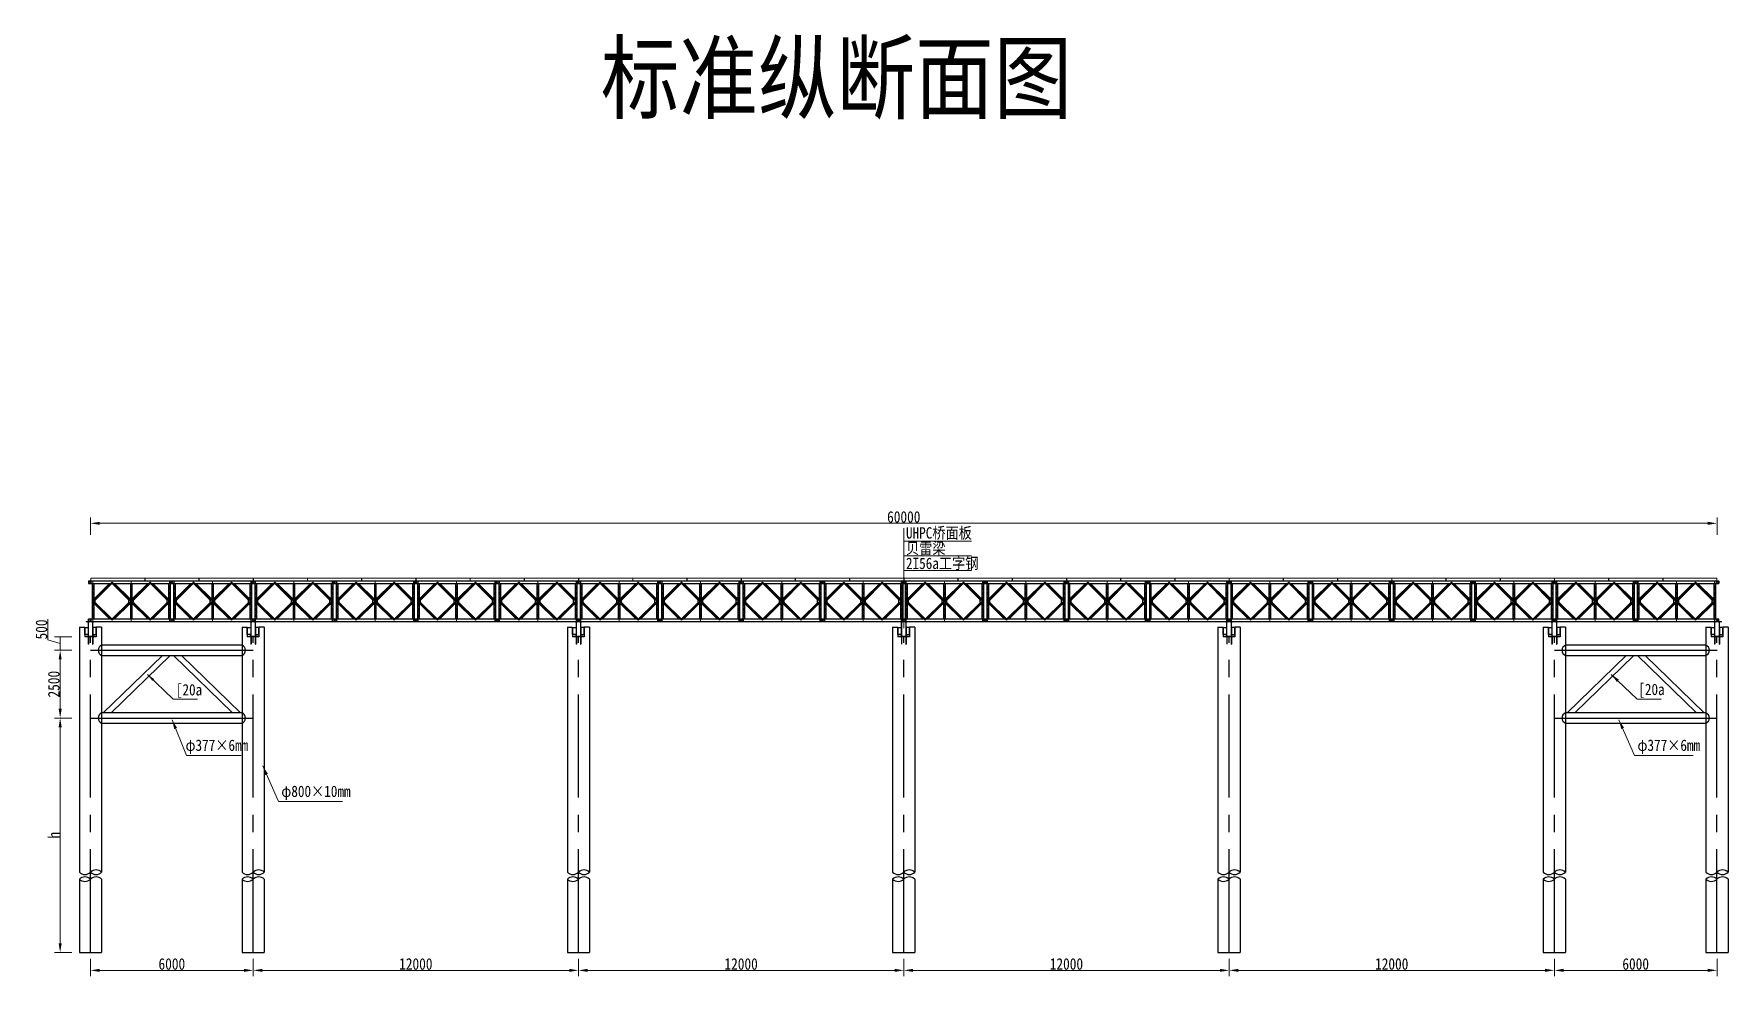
# Model space of a CAD drawing. Header units: millimetres. Extents: x -724662 to -98163, y -2532159 to 119496.
# Drawn here: x -104764 to -104139, y 114270 to 114618 of the extents above; entities that cross this region are included whole.
import ezdxf

# ---------------------------------------------------------------- set-up
doc = ezdxf.new("R2010")
doc.units = ezdxf.units.MM
doc.header["$LTSCALE"] = 20
doc.linetypes.add('CENTER', pattern=[2, 1.25, -0.25, 0.25, -0.25])
doc.linetypes.add('CENTER2', pattern=[28.575, 19.05, -3.175, 3.175, -3.175])
doc.layers.get('0').update_dxf_attribs({"lineweight": 25})
for name, color, linetype, lineweight in [('6标注线', 3, 'Continuous', 13), ('center', 3, 'CENTER', 13), ('文本', 7, 'Continuous', 13), ('标注', 1, 'Continuous', 13), ('细实线', 1, 'Continuous', 13)]:
    doc.layers.add(name, color=color, linetype=linetype, lineweight=lineweight)
doc.styles.get("Standard").update_dxf_attribs({"font": 'simsun.ttf', "width": 0.85})
doc.dimstyles.new('100-1.5', dxfattribs={"dimscale": 1.5, "dimtxt": 2.5, "dimasz": 2, "dimexe": 1.25, "dimexo": 1.25, "dimgap": 0.125, "dimtad": 1, "dimdec": 0, "dimlfac": 100, "dimdsep": 46, "dimtxsty": 'Standard', "dimcen": 0.001, "dimclrd": 256, "dimclre": 256, "dimclrt": 7, "dimadec": 4, "dimazin": 2, "dimtfac": 1, "dimtdec": 0, "dimtmove": 1, "dimatfit": 2, "dimfxlon": 1, "dimlwd": -1, "dimlwe": -1, "dimarcsym": 0})
doc.dimstyles.new('100-1.7', dxfattribs={"dimscale": 1.7, "dimtxt": 2.5, "dimasz": 2, "dimexe": 1.25, "dimexo": 1.25, "dimgap": 0.125, "dimtad": 1, "dimdec": 0, "dimlfac": 100, "dimdsep": 46, "dimtxsty": 'Standard', "dimcen": 0.001, "dimclrd": 256, "dimclre": 256, "dimclrt": 7, "dimadec": 4, "dimazin": 2, "dimtfac": 1, "dimtdec": 0, "dimtmove": 1, "dimatfit": 2, "dimfxlon": 1, "dimlwd": -1, "dimlwe": -1, "dimarcsym": 0})

# ---------------------------------------------------------------- blocks, each defined once
blk = doc.blocks.new('820钢管+2I56a')
for p, q in [((-91010.92, 147629.33), (-91008.97, 147629.33)), ((-91008.97, 147629.33), (-91008.97, 147625.83)), ((-91002.72, 147629.33), (-91004.67, 147629.33)), ((-91004.67, 147629.33), (-91004.67, 147625.83)), ((-91004.67, 147625.83), (-91008.97, 147625.83)), ((-91010.92, 147509.33), (-91002.72, 147509.33))]:
    blk.add_line(p, q)
at = {"color": 1, "ltscale": 10}
for p, q in [((-91007.69, 147625.83), (-91007.69, 147623.03)), ((-91007.6, 147625.83), (-91007.6, 147623.03)), ((-91006.03, 147625.83), (-91006.03, 147623.03)), ((-91005.94, 147625.83), (-91005.94, 147623.03))]:
    blk.add_line(p, q, dxfattribs=at)
at = {"color": 1}
for p, q in [((-91007.6, 147623.03), (-91007.69, 147623.03)), ((-91006.03, 147623.03), (-91005.94, 147623.03))]:
    blk.add_line(p, q, dxfattribs=at)
at = {"linetype": 'CENTER', "ltscale": 0.05}
for p, q in [((-91007.65, 147625.83), (-91007.65, 147623.03)), ((-91005.99, 147625.83), (-91005.99, 147623.03))]:
    blk.add_line(p, q, dxfattribs=at)
at = {"color": 3, "linetype": 'CENTER2', "ltscale": 0.1}
blk.add_line((-91006.82, 147509.33), (-91006.82, 147625.83), dxfattribs=at)
for points in [[(-91010.92, 147629.33), (-91010.92, 147538.95)], [(-91002.72, 147629.33), (-91002.72, 147538.95), (-91002.72, 147538.95)], [(-91010.92, 147536.4), (-91010.92, 147509.33)], [(-91002.72, 147536.4), (-91002.72, 147509.33)]]:
    blk.add_lwpolyline(points)
at = {"color": 1}
for points in [[(-91008.97, 147629.18), (-91007.71, 147629.18), (-91007.71, 147626.68), (-91008.97, 147626.68)], [(-91004.67, 147629.18), (-91005.92, 147629.18), (-91005.92, 147626.68), (-91004.67, 147626.68)]]:
    blk.add_lwpolyline(points, close=True, dxfattribs=at)
at = {"color": 0}
for centre, radius, start, end in [((-91008.87, 147541), 2.9, 225.04823, 314.95177), ((-91008.87, 147534.3), 2.94, 45.78553, 134.21447), ((-91008.87, 147538.46), 2.9, 225.04823, 314.95177), ((-91004.77, 147536.84), 2.94, 45.78553, 134.21447), ((-91004.77, 147541), 2.9, 225.04823, 314.95177), ((-91004.77, 147534.3), 2.94, 45.78553, 134.21447)]:
    blk.add_arc(centre, radius, start, end, dxfattribs=at)
at = {"layer": '细实线', "color": 6}
for points in [[(-91007.65, 147625.83), (-91006.82, 147625.83, 0.363447), (-91006.94, 147625.98), (-91007.46, 147626.08, -0.350947), (-91007.58, 147626.23), (-91007.58, 147631.03, -0.363447), (-91007.46, 147631.18), (-91006.94, 147631.28, 0.363447), (-91006.82, 147631.43), (-91008.48, 147631.43, 0.363447), (-91008.35, 147631.28), (-91007.83, 147631.18, -0.350947), (-91007.71, 147631.03), (-91007.71, 147626.23, -0.363447), (-91007.83, 147626.08), (-91008.35, 147625.98, 0.363447), (-91008.48, 147625.83)], [(-91005.99, 147625.83), (-91005.16, 147625.83, 0.363447), (-91005.28, 147625.98), (-91005.8, 147626.08, -0.350947), (-91005.92, 147626.23), (-91005.92, 147631.03, -0.363447), (-91005.8, 147631.18), (-91005.28, 147631.28, 0.363447), (-91005.16, 147631.43), (-91006.82, 147631.43, 0.363447), (-91006.69, 147631.28), (-91006.17, 147631.18, -0.350947), (-91006.05, 147631.03), (-91006.05, 147626.23, -0.363447), (-91006.17, 147626.08), (-91006.69, 147625.98, 0.363447), (-91006.82, 147625.83)]]:
    blk.add_lwpolyline(points, format="xyb", close=True, dxfattribs=at)
blk = doc.blocks.new('贝雷梁')
at = {"ltscale": 10}
for p, q in [((-7, 144.5), (-6.5, 145)), ((-7, 144.5), (-7, 135.5)), ((-7, 135.5), (-6.5, 135))]:
    blk.add_line(p, q, dxfattribs=at)
for p, q in [((-7, 144.5), (-7, 135.5)), ((-6.5, 145), (306.5, 145)), ((-6.5, 145), (306.5, 145)), ((-6.5, 135), (306.5, 135)), ((6, 135), (6, 5)), ((9, 70), (79.5, 140)), ((12, 77.2), (70.3, 135)), ((12, 135), (12, 5)), ((16.2, 73), (78.7, 135)), ((79.5, 140), (150, 70)), ((142.8, 73), (80.3, 135)), ((147, 77.2), (88.7, 135)), ((147, 135), (147, 5)), ((220.5, 140), (150, 70)), ((153, 77.2), (211.3, 135)), ((153, 135), (153, 5)), ((157.2, 73), (219.7, 135)), ((291, 70), (220.5, 140)), ((283.8, 73), (221.3, 135)), ((288, 77.2), (229.7, 135)), ((288, 135), (288, 5)), ((294, 135), (294, 5)), ((307, 144.5), (306.5, 145)), ((307, 135.5), (306.5, 135)), ((307, 144.5), (307, 135.5)), ((7.5, 58.7), (7.5, 81.3)), ((7.5, 81.3), (17.7, 81.3)), ((9, 70), (79.5, 0)), ((12, 77.2), (16.2, 73)), ((12, 62.8), (16.2, 67)), ((12, 62.8), (70.3, 5)), ((16.2, 67), (78.7, 5)), ((17.7, 58.7), (17.7, 81.3)), ((79.5, 0), (150, 70)), ((142.8, 67), (80.3, 5)), ((147, 62.8), (88.7, 5)), ((141.3, 81.3), (158.7, 81.3)), ((141.3, 58.7), (141.3, 81.3)), ((142.8, 73), (147, 77.2)), ((142.8, 67), (147, 62.8)), ((220.5, 0), (150, 70)), ((157.2, 73), (153, 77.2)), ((157.2, 67), (153, 62.8)), ((153, 62.8), (211.3, 5)), ((157.2, 67), (219.7, 5)), ((158.7, 58.7), (158.7, 81.3)), ((291, 70), (220.5, 0)), ((283.8, 67), (221.3, 5)), ((288, 62.8), (229.7, 5)), ((282.3, 58.7), (282.3, 81.3)), ((292.5, 81.3), (282.3, 81.3)), ((288, 77.2), (283.8, 73)), ((288, 62.8), (283.8, 67)), ((292.5, 58.7), (292.5, 81.3)), ((-7, 4.5), (-6.5, 5)), ((-7, 4.5), (-6.5, 5)), ((-7, -4.5), (-7, 4.5)), ((-7, -4.5), (-7, 4.5)), ((-6.5, 5), (306.5, 5)), ((7.5, 58.7), (17.7, 58.7)), ((141.3, 58.7), (158.7, 58.7)), ((282.3, 58.7), (292.5, 58.7)), ((307, 4.5), (306.5, 5)), ((307, -4.5), (307, 4.5)), ((-7, -4.5), (-6.5, -5)), ((-7, -4.5), (-6.5, -5)), ((-6.5, -5), (306.5, -5)), ((-6.5, -5), (306.5, -5)), ((307, -4.5), (306.5, -5))]:
    blk.add_line(p, q)
for centre in [(0, 140), (0, 140), (300, 140), (300, 140)]:
    blk.add_circle(centre, 2.5, dxfattribs=at)
for centre in [(0, 140), (0, 140), (0, 140), (0, 140), (0, 140), (0, 140), (0, 140), (0, 140), (300, 140), (300, 140), (300, 140), (300, 140), (300, 140), (300, 140), (300, 140), (300, 140), (0, 0), (300, 0), (300, 0), (300, 0), (300, 0), (300, 0), (300, 0)]:
    blk.add_circle(centre, 2.5)
at = {"layer": 'center', "ltscale": 0.5}
for p, q in [((9, 145), (9, -5)), ((150, 145), (150, -5)), ((291, 145), (291, -5))]:
    blk.add_line(p, q, dxfattribs=at)
blk = doc.blocks.new('*U492')
at = {"extrusion": (0, 0, -1), "xscale": -0.1000000000058208, "yscale": 0.09999999997671694, "zscale": -0.1000000000058208}
blk.add_blockref('贝雷梁', (15, -7), dxfattribs=at)
blk = doc.blocks.new('*U493')
at = {"color": 0, "linetype": 'ByBlock', "lineweight": -2, "transparency": 16777216}
for p in [(0, 0), (30, 0), (60, 0), (90, 0), (120, 0), (150, 0), (180, 0), (210, 0), (240, 0), (270, 0), (300, 0), (330, 0), (360, 0), (390, 0), (420, 0), (450, 0), (480, 0), (510, 0), (540, 0), (570, 0)]:
    blk.add_blockref('*U492', p, dxfattribs=at)
blk = doc.blocks.new('*U495')
at = {"layer": '细实线', "color": 5}
blk.add_lwpolyline([(-9.95, 0.5), (9.95, 0.5), (9.95, -0.5), (-9.95, -0.5)], close=True, dxfattribs=at)
blk = doc.blocks.new('*U494')
at = {"color": 0, "linetype": 'ByBlock', "lineweight": -2, "transparency": 16777216}
for p in [(0, 0), (20, 0), (40, 0), (60, 0), (80, 0), (100, 0), (120, 0), (140, 0), (160, 0), (180, 0), (200, 0), (220, 0), (240, 0), (260, 0), (280, 0), (300, 0), (320, 0), (340, 0), (360, 0), (380, 0), (400, 0), (420, 0), (440, 0), (460, 0), (480, 0), (500, 0), (520, 0), (540, 0), (560, 0), (580, 0)]:
    blk.add_blockref('*U495', p, dxfattribs=at)
blk = doc.blocks.new('*D496')
at = {"layer": 'Defpoints', "color": 0, "transparency": 16777216}
for p in [(-104143.26, 114437.1), (-104743.26, 114415.37), (-104143.26, 114416.87)]:
    blk.add_point(p, dxfattribs=at)
at = {"layer": '标注', "transparency": 16777216}
for p, q in [((-104743.26, 114432.85), (-104743.26, 114439.22)), ((-104739.86, 114437.1), (-104146.66, 114437.1))]:
    blk.add_line(p, q, dxfattribs=at)
at = {"layer": '标注', "linetype": 'ByBlock', "transparency": 16777216}
blk.add_line((-104143.26, 114432.85), (-104143.26, 114439.22), dxfattribs=at)
at = {"layer": '标注', "transparency": 16777216}
for points in [[(-104739.86, 114437.66), (-104739.86, 114436.53), (-104743.26, 114437.1)], [(-104146.66, 114437.66), (-104146.66, 114436.53), (-104143.26, 114437.1)]]:
    blk.add_solid(points, dxfattribs=at)
at = {"layer": '标注', "color": 7, "transparency": 16777216, "insert": (-104443.26, 114439.44), "char_height": 4.25, "attachment_point": 5}
blk.add_mtext('60000', dxfattribs=at)
blk = doc.blocks.new('*D497')
at = {"layer": 'Defpoints', "color": 0, "transparency": 16777216}
for p in [(-104743.26, 114283.09), (-104683.26, 114283.09), (-104683.26, 114272.19)]:
    blk.add_point(p, dxfattribs=at)
at = {"layer": '标注', "transparency": 16777216}
for p, q in [((-104743.26, 114276.44), (-104743.26, 114270.07)), ((-104739.86, 114272.19), (-104686.66, 114272.19))]:
    blk.add_line(p, q, dxfattribs=at)
at = {"layer": '标注', "linetype": 'ByBlock', "transparency": 16777216}
blk.add_line((-104683.26, 114276.44), (-104683.26, 114270.07), dxfattribs=at)
at = {"layer": '标注', "transparency": 16777216}
for points in [[(-104739.86, 114272.76), (-104739.86, 114271.63), (-104743.26, 114272.19)], [(-104686.66, 114272.76), (-104686.66, 114271.63), (-104683.26, 114272.19)]]:
    blk.add_solid(points, dxfattribs=at)
at = {"layer": '标注', "color": 7, "transparency": 16777216, "insert": (-104713.26, 114274.53), "char_height": 4.25, "attachment_point": 5}
blk.add_mtext('6000', dxfattribs=at)
blk = doc.blocks.new('*D498')
at = {"layer": 'Defpoints', "color": 0, "transparency": 16777216}
for p in [(-104683.26, 114283.09), (-104563.26, 114283.09), (-104563.26, 114272.19)]:
    blk.add_point(p, dxfattribs=at)
at = {"layer": '标注', "transparency": 16777216}
for p, q in [((-104683.26, 114276.44), (-104683.26, 114270.07)), ((-104679.86, 114272.19), (-104566.66, 114272.19))]:
    blk.add_line(p, q, dxfattribs=at)
at = {"layer": '标注', "linetype": 'ByBlock', "transparency": 16777216}
blk.add_line((-104563.26, 114276.44), (-104563.26, 114270.07), dxfattribs=at)
at = {"layer": '标注', "transparency": 16777216}
for points in [[(-104679.86, 114272.76), (-104679.86, 114271.63), (-104683.26, 114272.19)], [(-104566.66, 114272.76), (-104566.66, 114271.63), (-104563.26, 114272.19)]]:
    blk.add_solid(points, dxfattribs=at)
at = {"layer": '标注', "color": 7, "transparency": 16777216, "insert": (-104623.26, 114274.53), "char_height": 4.25, "attachment_point": 5}
blk.add_mtext('12000', dxfattribs=at)
blk = doc.blocks.new('*D499')
at = {"layer": 'Defpoints', "color": 0, "transparency": 16777216}
for p in [(-104563.26, 114283.09), (-104443.26, 114283.09), (-104443.26, 114272.19)]:
    blk.add_point(p, dxfattribs=at)
at = {"layer": '标注', "transparency": 16777216}
for p, q in [((-104563.26, 114276.44), (-104563.26, 114270.07)), ((-104559.86, 114272.19), (-104446.66, 114272.19))]:
    blk.add_line(p, q, dxfattribs=at)
at = {"layer": '标注', "linetype": 'ByBlock', "transparency": 16777216}
blk.add_line((-104443.26, 114276.44), (-104443.26, 114270.07), dxfattribs=at)
at = {"layer": '标注', "transparency": 16777216}
for points in [[(-104559.86, 114272.76), (-104559.86, 114271.63), (-104563.26, 114272.19)], [(-104446.66, 114272.76), (-104446.66, 114271.63), (-104443.26, 114272.19)]]:
    blk.add_solid(points, dxfattribs=at)
at = {"layer": '标注', "color": 7, "transparency": 16777216, "insert": (-104503.26, 114274.53), "char_height": 4.25, "attachment_point": 5}
blk.add_mtext('12000', dxfattribs=at)
blk = doc.blocks.new('*D500')
at = {"layer": 'Defpoints', "color": 0, "transparency": 16777216}
for p in [(-104443.26, 114283.09), (-104323.26, 114283.09), (-104323.26, 114272.19)]:
    blk.add_point(p, dxfattribs=at)
at = {"layer": '标注', "transparency": 16777216}
for p, q in [((-104443.26, 114276.44), (-104443.26, 114270.07)), ((-104439.86, 114272.19), (-104326.66, 114272.19))]:
    blk.add_line(p, q, dxfattribs=at)
at = {"layer": '标注', "linetype": 'ByBlock', "transparency": 16777216}
blk.add_line((-104323.26, 114276.44), (-104323.26, 114270.07), dxfattribs=at)
at = {"layer": '标注', "transparency": 16777216}
for points in [[(-104439.86, 114272.76), (-104439.86, 114271.63), (-104443.26, 114272.19)], [(-104326.66, 114272.76), (-104326.66, 114271.63), (-104323.26, 114272.19)]]:
    blk.add_solid(points, dxfattribs=at)
at = {"layer": '标注', "color": 7, "transparency": 16777216, "insert": (-104383.26, 114274.53), "char_height": 4.25, "attachment_point": 5}
blk.add_mtext('12000', dxfattribs=at)
blk = doc.blocks.new('*D501')
at = {"layer": 'Defpoints', "color": 0, "transparency": 16777216}
for p in [(-104203.26, 114283.09), (-104143.26, 114283.09), (-104143.26, 114272.19)]:
    blk.add_point(p, dxfattribs=at)
at = {"layer": '标注', "transparency": 16777216}
for p, q in [((-104203.26, 114276.44), (-104203.26, 114270.07)), ((-104199.86, 114272.19), (-104146.66, 114272.19))]:
    blk.add_line(p, q, dxfattribs=at)
at = {"layer": '标注', "linetype": 'ByBlock', "transparency": 16777216}
blk.add_line((-104143.26, 114276.44), (-104143.26, 114270.07), dxfattribs=at)
at = {"layer": '标注', "transparency": 16777216}
for points in [[(-104199.86, 114272.76), (-104199.86, 114271.63), (-104203.26, 114272.19)], [(-104146.66, 114272.76), (-104146.66, 114271.63), (-104143.26, 114272.19)]]:
    blk.add_solid(points, dxfattribs=at)
at = {"layer": '标注', "color": 7, "transparency": 16777216, "insert": (-104173.26, 114274.53), "char_height": 4.25, "attachment_point": 5}
blk.add_mtext('6000', dxfattribs=at)
blk = doc.blocks.new('*D815')
at = {"layer": 'Defpoints', "color": 0, "transparency": 16777216}
for p in [(-104744.92, 114395.27), (-104754.46, 114390.27), (-104743.26, 114390.27)]:
    blk.add_point(p, dxfattribs=at)
at = {"layer": '标注', "transparency": 16777216}
for p, q in [((-104759.03, 114394.14), (-104759.03, 114401.75)), ((-104754.46, 114392.77), (-104759.03, 114394.14)), ((-104750.21, 114395.27), (-104756.58, 114395.27)), ((-104754.46, 114395.27), (-104754.46, 114390.27)), ((-104754.46, 114395.27), (-104754.46, 114390.27))]:
    blk.add_line(p, q, dxfattribs=at)
at = {"layer": '标注', "linetype": 'ByBlock', "transparency": 16777216}
blk.add_line((-104750.21, 114390.27), (-104756.58, 114390.27), dxfattribs=at)
at = {"layer": '标注', "color": 7, "transparency": 16777216, "insert": (-104761.36, 114397.94), "char_height": 4.25, "attachment_point": 5, "rotation": 90}
blk.add_mtext('500', dxfattribs=at)
blk = doc.blocks.new('*D816')
at = {"layer": 'Defpoints', "color": 0, "transparency": 16777216}
for p in [(-104743.26, 114390.27), (-104754.46, 114365.27), (-104743.26, 114365.27)]:
    blk.add_point(p, dxfattribs=at)
at = {"layer": '标注', "transparency": 16777216}
for p, q in [((-104750.21, 114390.27), (-104756.58, 114390.27)), ((-104754.46, 114386.87), (-104754.46, 114368.67))]:
    blk.add_line(p, q, dxfattribs=at)
at = {"layer": '标注', "linetype": 'ByBlock', "transparency": 16777216}
blk.add_line((-104750.21, 114365.27), (-104756.58, 114365.27), dxfattribs=at)
at = {"layer": '标注', "transparency": 16777216}
for points in [[(-104755.02, 114386.87), (-104753.89, 114386.87), (-104754.46, 114390.27)], [(-104755.02, 114368.67), (-104753.89, 114368.67), (-104754.46, 114365.27)]]:
    blk.add_solid(points, dxfattribs=at)
at = {"layer": '标注', "color": 7, "transparency": 16777216, "insert": (-104756.79, 114377.77), "char_height": 4.25, "attachment_point": 5, "rotation": 90}
blk.add_mtext('2500', dxfattribs=at)
blk = doc.blocks.new('*D819')
at = {"layer": 'Defpoints', "color": 0, "transparency": 16777216}
for p in [(-104743.26, 114365.27), (-104754.46, 114278.77), (-104743.26, 114278.77)]:
    blk.add_point(p, dxfattribs=at)
at = {"layer": '标注', "transparency": 16777216}
for p, q in [((-104750.21, 114365.27), (-104756.58, 114365.27)), ((-104754.46, 114361.87), (-104754.46, 114282.17))]:
    blk.add_line(p, q, dxfattribs=at)
at = {"layer": '标注', "linetype": 'ByBlock', "transparency": 16777216}
blk.add_line((-104750.21, 114278.77), (-104756.58, 114278.77), dxfattribs=at)
at = {"layer": '标注', "transparency": 16777216}
for points in [[(-104755.02, 114361.87), (-104753.89, 114361.87), (-104754.46, 114365.27)], [(-104755.02, 114282.17), (-104753.89, 114282.17), (-104754.46, 114278.77)]]:
    blk.add_solid(points, dxfattribs=at)
at = {"layer": '标注', "color": 7, "transparency": 16777216, "insert": (-104756.79, 114322.02), "char_height": 4.25, "attachment_point": 5, "rotation": 90}
blk.add_mtext('h', dxfattribs=at)
blk = doc.blocks.new('*D845')
at = {"layer": 'Defpoints', "color": 0, "transparency": 16777216}
for p in [(-104323.26, 114283.09), (-104203.26, 114283.09), (-104203.26, 114272.19)]:
    blk.add_point(p, dxfattribs=at)
at = {"layer": '标注', "transparency": 16777216}
for p, q in [((-104323.26, 114276.44), (-104323.26, 114270.07)), ((-104319.86, 114272.19), (-104206.66, 114272.19))]:
    blk.add_line(p, q, dxfattribs=at)
at = {"layer": '标注', "linetype": 'ByBlock', "transparency": 16777216}
blk.add_line((-104203.26, 114276.44), (-104203.26, 114270.07), dxfattribs=at)
at = {"layer": '标注', "transparency": 16777216}
for points in [[(-104319.86, 114272.76), (-104319.86, 114271.63), (-104323.26, 114272.19)], [(-104206.66, 114272.76), (-104206.66, 114271.63), (-104203.26, 114272.19)]]:
    blk.add_solid(points, dxfattribs=at)
at = {"layer": '标注', "color": 7, "transparency": 16777216, "insert": (-104263.26, 114274.53), "char_height": 4.25, "attachment_point": 5}
blk.add_mtext('12000', dxfattribs=at)

msp = doc.modelspace()

# ---------------------------------------------------------------- linework, layer by layer
at = {"color": 3, "linetype": 'CENTER2'}
for p, q in [((-104743.2609, 114390.2665), (-104683.2609, 114390.2665)), ((-104203.2609, 114390.2665), (-104143.2609, 114390.2665)), ((-104743.2609, 114365.2665), (-104683.2609, 114365.2665)), ((-104203.2609, 114365.2665), (-104143.2609, 114365.2665))]:
    msp.add_line(p, q, dxfattribs=at)
for p, q in [((-104738.5519, 114367.1515), (-104716.7669, 114388.3815)), ((-104735.6862, 114367.1515), (-104713.9013, 114388.3815)), ((-104690.8355, 114367.1515), (-104712.6205, 114388.3815)), ((-104687.9699, 114367.1515), (-104709.7549, 114388.3815)), ((-104198.5519, 114367.1515), (-104176.7669, 114388.3815)), ((-104195.6862, 114367.1515), (-104173.9013, 114388.3815)), ((-104150.8355, 114367.1515), (-104172.6205, 114388.3815)), ((-104147.9699, 114367.1515), (-104169.7549, 114388.3815))]:
    msp.add_line(p, q)
for points in [[(-104739.1609, 114392.1515, 0.67763758), (-104739.1609, 114388.3815), (-104687.3609, 114388.3815, 0.67763758), (-104687.3609, 114392.1515)], [(-104199.1609, 114392.1515, 0.67763758), (-104199.1609, 114388.3815), (-104147.3609, 114388.3815, 0.67763758), (-104147.3609, 114392.1515)], [(-104739.1609, 114367.1515, 0.67763758), (-104739.1609, 114363.3815), (-104687.3609, 114363.3815, 0.67763758), (-104687.3609, 114367.1515)], [(-104199.1609, 114367.1515, 0.67763758), (-104199.1609, 114363.3815), (-104147.3609, 114363.3815, 0.67763758), (-104147.3609, 114367.1515)]]:
    msp.add_lwpolyline(points, format="xyb", close=True)
at = {"layer": '6标注线', "color": 0}
for p, q in [((-104443.2585, 114430.5028), (-104418.2772, 114430.5028)), ((-104443.2585, 114425.1571), (-104418.2772, 114425.1571)), ((-104443.2585, 114419.7378), (-104418.2772, 114419.7378))]:
    msp.add_line(p, q, dxfattribs=at)
at = {"layer": '标注', "color": 0}
msp.add_lwpolyline([(-104443.2585, 114398.3683), (-104443.2585, 114435.2627)], dxfattribs=at)

# ---------------------------------------------------------------- block references
at = {"color": 1}
msp.add_blockref('*U493', (-104728.2611, 114408.3664), dxfattribs=at)
for name, p in [('*U494', (-104733.2113, 114416.3663)), ('820钢管+2I56a', (-13736.4454, -33230.5661)), ('820钢管+2I56a', (-13676.4454, -33230.5661)), ('820钢管+2I56a', (-13556.4454, -33230.5661)), ('820钢管+2I56a', (-13436.4454, -33230.5661)), ('820钢管+2I56a', (-13316.4454, -33230.5661)), ('820钢管+2I56a', (-13196.4454, -33230.5661)), ('820钢管+2I56a', (-13136.4454, -33230.5661))]:
    msp.add_blockref(name, p)

# ---------------------------------------------------------------- texts
at = {"color": 0, "char_height": 4.2, "attachment_point": 7}
for s, insert in [('UHPC桥面板', (-104442.4416, 114430.979)), ('贝雷梁', (-104442.4416, 114425.3173)), ('2I56a工字钢', (-104442.4411, 114419.7808)), ('[20a', (-104711.771, 114372.6246)), ('[20a', (-104172.2928, 114372.7682)), ('φ377×6mm', (-104708.2194, 114351.9988)), ('φ377×6mm', (-104172.6045, 114351.9988)), ('φ800×10mm', (-104672.8833, 114335.0011))]:
    msp.add_mtext(s, dxfattribs=dict(at, insert=insert))
at = {"layer": '文本', "insert": (-104555.0351, 114613.9364), "char_height": 25, "width": 181.756795, "attachment_point": 1}
msp.add_mtext('标准纵断面图', dxfattribs=at)

# ---------------------------------------------------------------- dimensions: what is measured, and where the dimension line sits
at = {"layer": '标注'}
for base, p1, p2, picture, middle in [((-104143.2613, 114437.0983), (-104743.2609, 114415.3663), (-104143.2613, 114416.8663), '*D496', (-104443.2611, 114439.4358)), ((-104683.2609, 114272.193), (-104743.2609, 114283.0876), (-104683.2609, 114283.0876), '*D497', (-104713.2609, 114274.5305)), ((-104563.2609, 114272.193), (-104683.2609, 114283.0876), (-104563.2609, 114283.0876), '*D498', (-104623.2609, 114274.5305)), ((-104443.2609, 114272.193), (-104563.2609, 114283.0876), (-104443.2609, 114283.0876), '*D499', (-104503.2609, 114274.5305)), ((-104323.2609, 114272.193), (-104443.2609, 114283.0876), (-104323.2609, 114283.0876), '*D500', (-104383.2609, 114274.5305)), ((-104203.2609, 114272.193), (-104323.2609, 114283.0876), (-104203.2609, 114283.0876), '*D845', (-104263.2609, 114274.5305)), ((-104143.2609, 114272.193), (-104203.2609, 114283.0876), (-104143.2609, 114283.0876), '*D501', (-104173.2609, 114274.5305))]:
    dim = msp.add_linear_dim(base=base, p1=p1, p2=p2, dimstyle='100-1.7', dxfattribs=at)
    dim.commit()
    dim.dimension.update_dxf_attribs({"geometry": picture, "text_midpoint": middle})
for base, p1, p2, picture, middle in [((-104754.4564, 114390.2665), (-104744.9209, 114395.2665), (-104743.2609, 114390.2665), '*D815', (-104761.3626, 114394.3497)), ((-104754.4564, 114365.2665), (-104743.2609, 114390.2665), (-104743.2609, 114365.2665), '*D816', (-104756.7939, 114377.7665))]:
    dim = msp.add_linear_dim(base=base, p1=p1, p2=p2, angle=90, dimstyle='100-1.7', dxfattribs=at)
    dim.commit()
    dim.dimension.update_dxf_attribs({"geometry": picture, "text_midpoint": middle})
dim = msp.add_linear_dim(base=(-104754.4564, 114278.7665), p1=(-104743.2609, 114365.2665), p2=(-104743.2609, 114278.7665), angle=90, text='h', dimstyle='100-1.7', dxfattribs=at)
dim.commit()
dim.dimension.update_dxf_attribs({"geometry": '*D819', "text_midpoint": (-104756.7939, 114322.0165)})

# ---------------------------------------------------------------- leaders
for points, dimstyle in [([(-104722.2639, 114381.385), (-104712.7721, 114372.2009), (-104703.8055, 114372.2009)], '100-1.5'), ([(-104182.2639, 114381.385), (-104172.7721, 114372.2009), (-104163.8055, 114372.2009)], '100-1.7'), ([(-104713.141, 114364.578), (-104707.8338, 114351.4233), (-104687.6994, 114351.4233)], '100-1.7'), ([(-104179.4342, 114364.578), (-104173.6447, 114351.4233), (-104152.1053, 114351.4233)], '100-1.7'), ([(-104679.7129, 114347.5803), (-104673.9234, 114334.4256), (-104650.3076, 114334.4256)], '100-1.7')]:
    msp.add_leader(points, dimstyle=dimstyle, dxfattribs=at)

doc.saveas('drawing.dxf')
